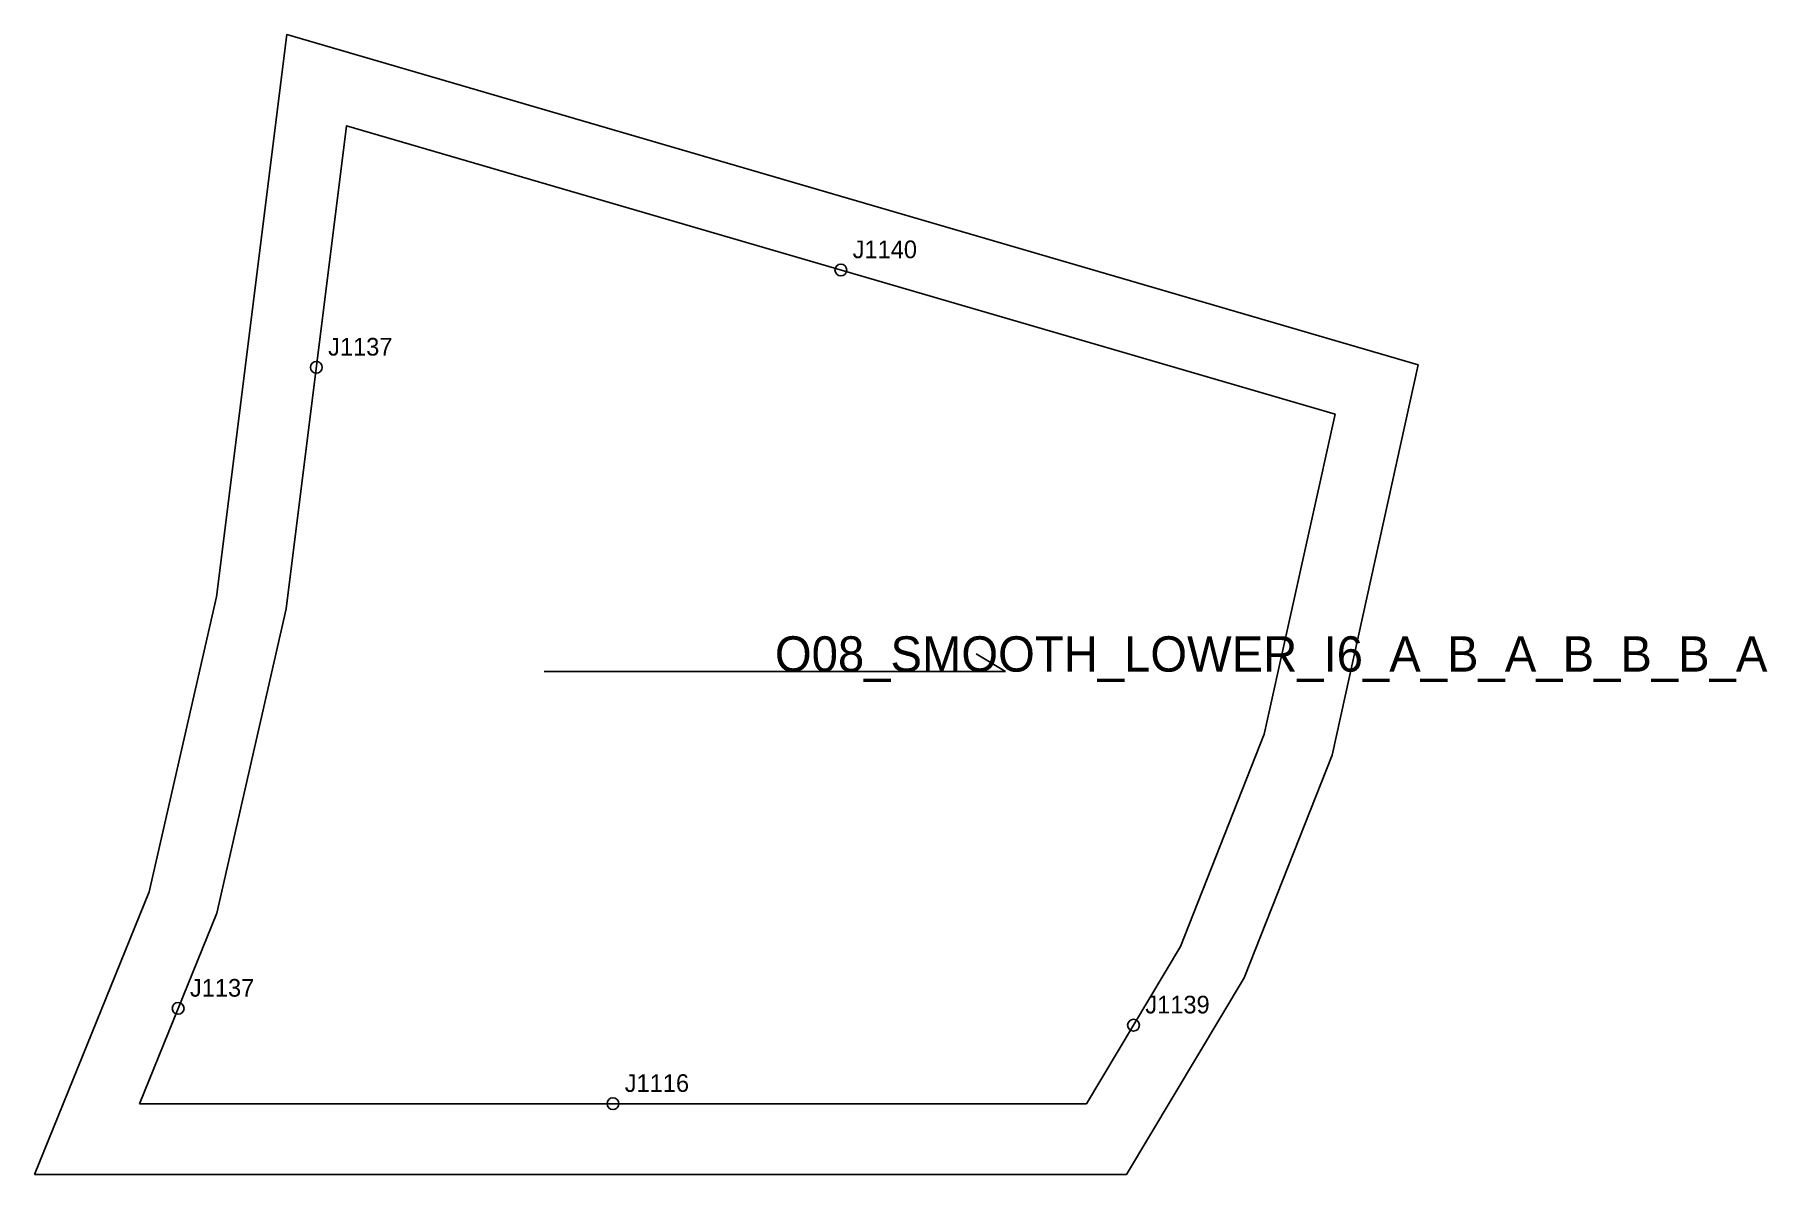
# Model space of a CAD drawing. Header units: millimetres. Extents: x -18 to 276, y -12 to 182.
import ezdxf

# ---------------------------------------------------------------- set-up
doc = ezdxf.new("R2010")
doc.units = ezdxf.units.MM
for name, color, linetype in [('CUT', 1, 'Continuous'), ('GRAIN', 3, 'Continuous'), ('LABEL', 7, 'Continuous'), ('NOTCH', 2, 'Continuous'), ('SEW', 5, 'Continuous')]:
    doc.layers.add(name, color=color, linetype=linetype)

msp = doc.modelspace()

# ---------------------------------------------------------------- linework, layer by layer
at = {"layer": 'CUT'}
msp.add_lwpolyline([(-17.81, -12), (1.63, 35.98), (13.05, 86.11), (25.02, 181.57), (217.2, 125.46), (202.54, 59.22), (187.63, 21.35), (167.62, -12), (-17.81, -12)], close=True, dxfattribs=at)
at = {"layer": 'GRAIN'}
for p, q in [((147.09, 73.38), (142.09, 76.38)), ((68.75, 73.38), (147.09, 73.38))]:
    msp.add_line(p, q, dxfattribs=at)
at = {"layer": 'NOTCH'}
for centre in [(119.12, 141.6), (30.03, 125.06), (6.56, 16.18), (168.83, 13.33), (80.41, 0)]:
    msp.add_circle(centre, 1, dxfattribs=at)
at = {"layer": 'SEW'}
msp.add_lwpolyline([(0, 0), (160.83, 0), (176.83, 26.67), (191.03, 62.74), (203.05, 117.09), (35.18, 166.1), (24.88, 84.02), (13.12, 32.37)], close=True, dxfattribs=at)

# ---------------------------------------------------------------- texts
at = {"layer": 'LABEL'}
for s, height, p in [('J1140', 3, (121.12, 143.6)), ('J1137', 3, (32.03, 127.06)), ('O08_SMOOTH_LOWER_I6_A_B_A_B_B_B_A', 6, (107.92, 73.38)), ('J1137', 3, (8.56, 18.18)), ('J1139', 3, (170.83, 15.33)), ('J1116', 3, (82.41, 2))]:
    msp.add_text(s, height=height, dxfattribs=at).set_placement(p)

doc.saveas('drawing.dxf')
